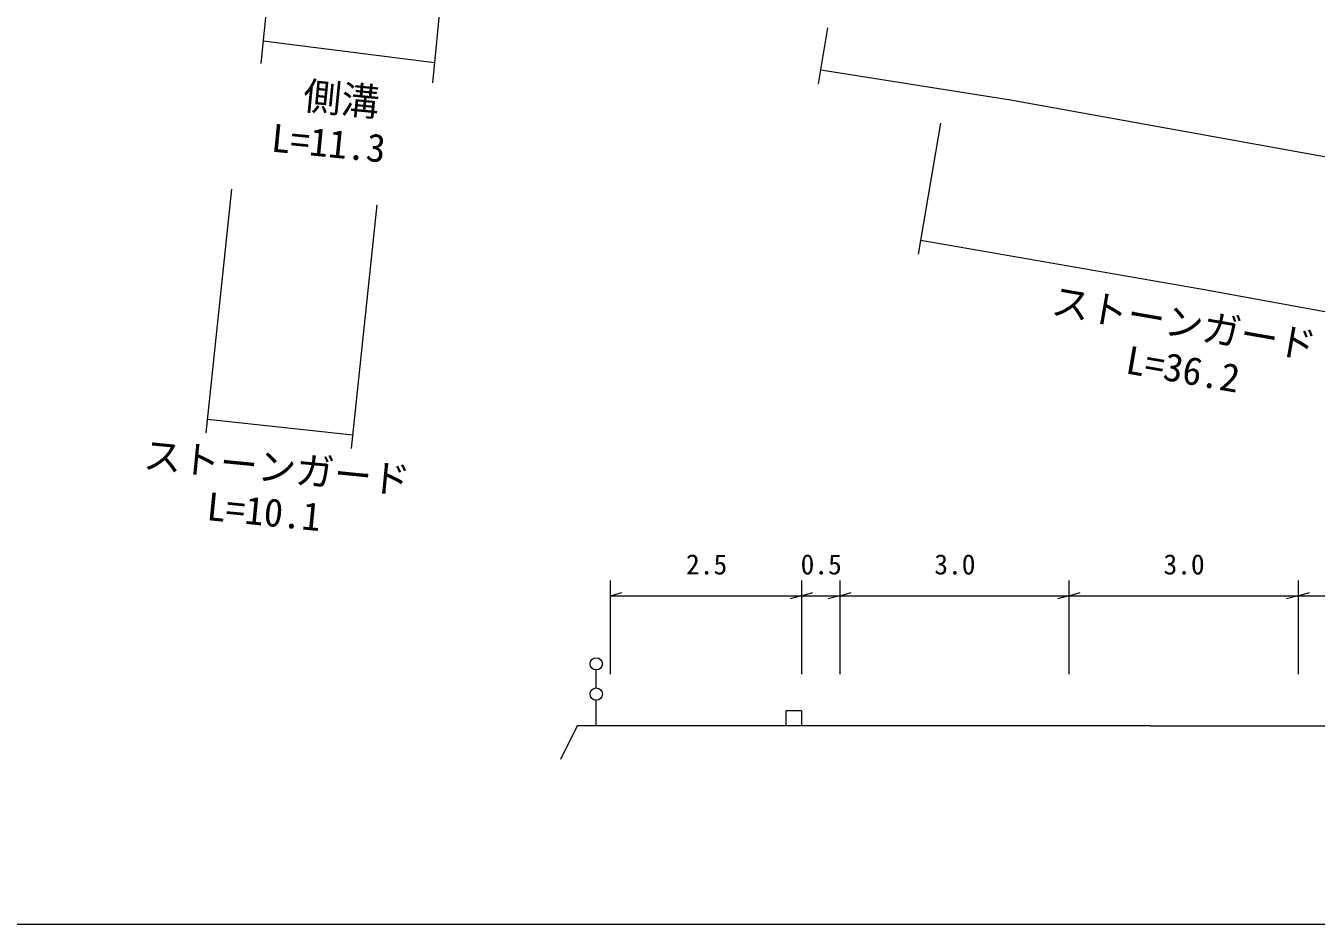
# Model space of a CAD drawing. Units: millimetres, scale not verified. Extents: x 40000 to 680000, y 20000 to 380000.
# Drawn here: x 378415 to 462873, y 205000 to 263767 of the extents above; entities that cross this region are included whole.
import ezdxf
from ezdxf.enums import TextEntityAlignment as Align

# ---------------------------------------------------------------- set-up
doc = ezdxf.new("R2010")
doc.units = ezdxf.units.MM
doc.header["$LTSCALE"] = 1000
for name, color, linetype, lineweight in [('M-BGD', 7, 'Continuous', 13), ('M-STR-HTXT', 7, 'Continuous', 13), ('M-TTL-BAND', 7, 'Continuous', 25)]:
    doc.layers.add(name, color=color, linetype=linetype, lineweight=lineweight)
doc.styles.add('ＭＳ ゴシック', font='')
doc.styles.get('ＭＳ ゴシック').set_extended_font_data('MS Gothic')

msp = doc.modelspace()

# ---------------------------------------------------------------- linework, layer by layer
at = {"layer": 'M-BGD'}
for p, q in [((397419, 297620), (393795, 261303)), ((408663, 296498), (405024, 260028)), ((393943, 262787), (405157, 261358)), ((416684, 221357), (416684, 227488)), ((429184, 227488), (429184, 221357)), ((431684, 227488), (431684, 221357)), ((446684, 227488), (446684, 221357)), ((461684, 227488), (461684, 221357)), ((416684, 226488), (417434, 226698)), ((416684, 226488), (429184, 226488)), ((429184, 226488), (428434, 226278)), ((429184, 226488), (429934, 226698)), ((429184, 226488), (431684, 226488)), ((431684, 226488), (430934, 226278)), ((431684, 226488), (432434, 226698)), ((431684, 226488), (446684, 226488)), ((446684, 226488), (445934, 226278)), ((446684, 226488), (447434, 226698)), ((446684, 226488), (461684, 226488)), ((461684, 226488), (460934, 226278)), ((461684, 226488), (462434, 226698)), ((461684, 226488), (466684, 226488)), ((415754, 220455), (415754, 221628)), ((415754, 217966), (415754, 219655)), ((429184, 218966), (428184, 218966)), ((428184, 217966), (428184, 218966)), ((429184, 218966), (429184, 217966)), ((414504, 217966), (413404, 215767)), ((415754, 217966), (414504, 217966)), ((417004, 217966), (415754, 217966)), ((422004, 217966), (417004, 217966)), ((437004, 217966), (422004, 217966)), ((452004, 217966), (437004, 217966)), ((452004, 217966), (454504, 217966)), ((454504, 217966), (466684, 217966))]:
    msp.add_line(p, q, dxfattribs=at)
for centre in [(415754, 222028), (415754, 220055)]:
    msp.add_circle(centre, 400, dxfattribs=at)
at = {"layer": 'M-STR-HTXT'}
for p, q in [((430299, 259972), (430917, 263630)), ((442868, 258910), (430449, 260860)), ((496527, 249184), (442868, 258910)), ((436847, 248832), (438297, 257398)), ((390217, 237147), (391902, 253075)), ((399725, 236118), (401410, 252046)), ((455566, 246500), (436998, 249720)), ((472012, 243497), (455566, 246500)), ((390314, 238042), (399822, 237013))]:
    msp.add_line(p, q, dxfattribs=at)
at = {"layer": 'M-TTL-BAND', "lineweight": 13}
msp.add_line((40000, 205000), (579000, 205000), dxfattribs=at)

# ---------------------------------------------------------------- texts
at = {"layer": 'M-BGD', "style": 'ＭＳ ゴシック'}
for s, p in [('2.5', (421629, 227482)), ('0.5', (429129, 227482)), ('3.0', (437879, 227482)), ('3.0', (452879, 227482))]:
    msp.add_text(s, height=1320, dxfattribs=at).set_placement(p, align=Align.BOTTOM_LEFT)
at = {"layer": 'M-STR-HTXT', "style": 'ＭＳ ゴシック'}
msp.add_text('側溝', height=1833, rotation=354.4, dxfattribs=at).set_placement((398932, 257524), align=Align.BOTTOM_CENTER)
for s, rotation, p in [('L=11.3', 354.4, (394369, 254999)), ('ストーンガード', 350.1, (445359, 244377)), ('L=36.2', 350.1, (450224, 240504)), ('ストーンガード', 354.4, (386001, 234273)), ('L=10.1', 354.4, (390146, 230894))]:
    msp.add_text(s, height=1833, rotation=rotation, dxfattribs=at).set_placement(p, align=Align.BOTTOM_LEFT)

doc.saveas('drawing.dxf')
